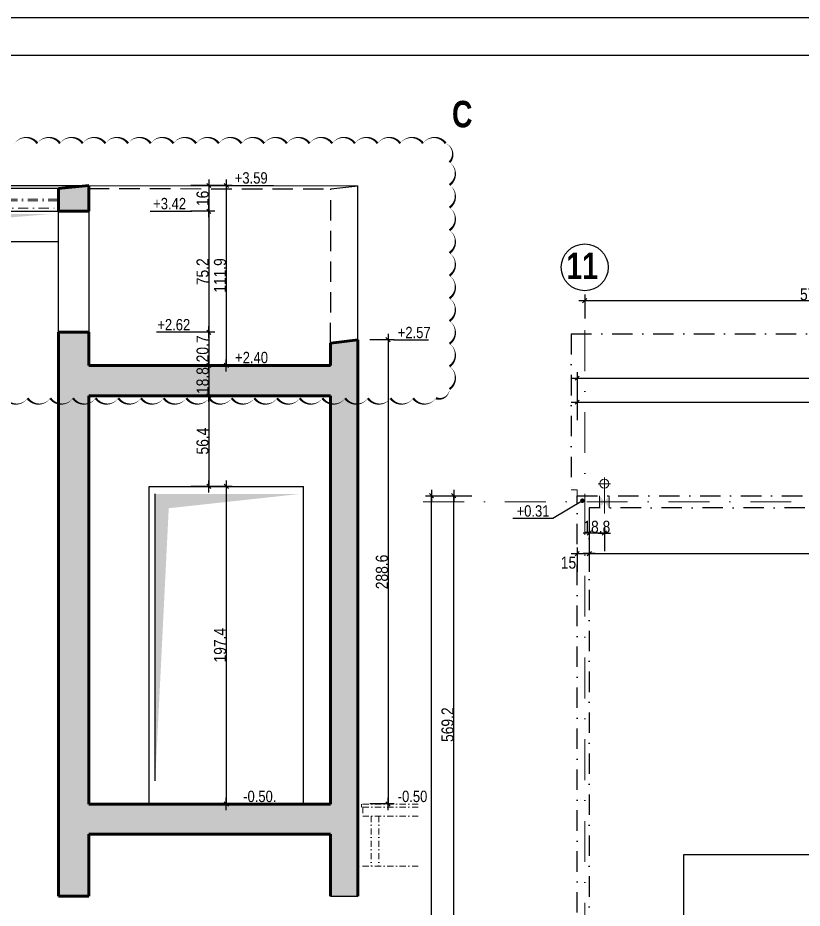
# Model space of a CAD drawing. Header units: millimetres. Extents: x 27344 to 33753, y -41751 to -37578.
# Drawn here: x 30534 to 31509, y -38685 to -37578 of the extents above; entities that cross this region are included whole.
import ezdxf
from ezdxf.enums import TextEntityAlignment as Align

# ---------------------------------------------------------------- set-up
doc = ezdxf.new("R2010")
doc.units = ezdxf.units.MM
doc.linetypes.add('CACHEX2', pattern=[19.05, 12.7, -6.35])
doc.linetypes.add('TIRETPTX2', pattern=[50.8, 25.4, -12.7, 0, -12.7])
for name, color, linetype in [('01-Cad  2', 1, 'Continuous'), ('01_cote_gen', 4, 'Continuous'), ('01_linteaux', 2, 'Continuous'), ('01_murs_sup', 2, 'CACHEX2'), ('01_poch_BN', 9, 'Continuous'), ('01_poch_murs', 253, 'Continuous'), ('01_resv', 32, 'Continuous'), ('01_texte', 230, 'Continuous'), ('AA_COTES', 2, 'Continuous')]:
    doc.layers.add(name, color=color, linetype=linetype)
doc.layers.add('01_murs_coup', color=5, linetype='Continuous', lineweight=60)
doc.layers.add('01_tram_axes', color=2, linetype='TIRETPTX2', lineweight=9)
doc.styles.add('ARIAL NA', font='ARIALN.TTF')
doc.styles.add('impact', font='impact.ttf')
doc.styles.add('STYLE2', font='ARIALN.TTF')
doc.dimstyles.new('JB25', dxfattribs={"dimscale": 0.1, "dimtxt": 150, "dimasz": 15, "dimexe": 0.1, "dimexo": 0.1, "dimgap": 0.09, "dimtad": 1, "dimdec": 1, "dimlfac": 0.5, "dimdsep": 46, "dimtxsty": 'STYLE2', "dimblk1": 'BOND_G', "dimblk2": 'BOND_D', "dimsah": 1, "dimcen": 1.5, "dimdle": 0.01, "dimse1": 1, "dimse2": 1, "dimclrd": 4, "dimclre": 2, "dimclrt": 6, "dimazin": 2, "dimtfac": 2.333333, "dimtdec": 1, "dimtix": 1, "dimtmove": 2, "dimatfit": 3, "dimldrblk": 'BOND_G', "dimfxl": 1, "dimtolj": 1, "dimtzin": 0, "dimarcsym": 0})
doc.dimstyles.new('JB50', dxfattribs={"dimscale": 0.1, "dimtxt": 150, "dimasz": 15, "dimexe": 0.1, "dimexo": 0.1, "dimgap": 0.09, "dimtad": 1, "dimdec": 1, "dimdsep": 46, "dimtxsty": 'STYLE2', "dimblk1": 'BOND_G', "dimblk2": 'BOND_D', "dimsah": 1, "dimcen": 1.5, "dimdle": 0.01, "dimse1": 1, "dimse2": 1, "dimclrd": 4, "dimclre": 2, "dimclrt": 6, "dimazin": 2, "dimtfac": 2.333333, "dimtdec": 1, "dimtix": 1, "dimtmove": 2, "dimatfit": 3, "dimldrblk": 'BOND_G', "dimfxl": 1, "dimtolj": 1, "dimtzin": 0, "dimarcsym": 0})

# ---------------------------------------------------------------- blocks, each defined once
blk = doc.blocks.new('BOND_G')
at = {"layer": 'AA_COTES', "color": 0}
for p, q in [((0, -5), (0, 15)), ((5, 0), (-5, 0)), ((1.77, 1.77), (-1.77, -1.77))]:
    blk.add_line(p, q, dxfattribs=at)
blk = doc.blocks.new('BOND_D')
at = {"layer": 'AA_COTES', "color": 0}
for p, q in [((5, 0), (-5, 0)), ((-1.77, -1.77), (1.77, 1.77)), ((0, 5), (0, -15))]:
    blk.add_line(p, q, dxfattribs=at)
blk = doc.blocks.new('*D3479')
at = {"layer": '01_cote_gen', "color": 4, "lineweight": -2, "ltscale": 0.1, "transparency": 16777216}
blk.add_line((31230.9, -38055.4), (32528.9, -38055.4), dxfattribs=at)
at = {"layer": 'Defpoints', "color": 0, "ltscale": 0.1, "transparency": 16777216}
for p in [(32530.4, -38055.4), (31229.4, -38085.2), (32530.4, -38085.2)]:
    blk.add_point(p, dxfattribs=at)
at = {"layer": '01_cote_gen', "color": 4, "lineweight": -2, "ltscale": 0.1, "transparency": 16777216, "xscale": 1.5, "yscale": 1.5, "zscale": 1.5, "rotation": 180}
blk.add_blockref('BOND_G', (31229.4, -38055.4), dxfattribs=at)
at = {"layer": '01_cote_gen', "color": 4, "lineweight": -2, "ltscale": 0.1, "transparency": 16777216, "xscale": 1.5, "yscale": 1.5, "zscale": 1.5}
blk.add_blockref('BOND_D', (32530.4, -38055.4), dxfattribs=at)
at = {"layer": '01_cote_gen', "color": 6, "ltscale": 0.1, "transparency": 16777216, "insert": (31879.9, -38047.8), "char_height": 15, "attachment_point": 5, "style": 'STYLE2'}
blk.add_mtext('\\A1;1301', dxfattribs=at)
blk = doc.blocks.new('*D3481')
at = {"layer": '01_cote_gen', "color": 4, "lineweight": -2, "ltscale": 0.1, "transparency": 16777216}
blk.add_line((31230.9, -38025.6), (33507.4, -38025.6), dxfattribs=at)
at = {"layer": 'Defpoints', "color": 0, "ltscale": 0.1, "transparency": 16777216}
for p in [(33508.9, -38025.6), (31229.4, -38048.4), (33508.9, -38048.4)]:
    blk.add_point(p, dxfattribs=at)
at = {"layer": '01_cote_gen', "color": 4, "lineweight": -2, "ltscale": 0.1, "transparency": 16777216, "xscale": 1.5, "yscale": 1.5, "zscale": 1.5, "rotation": 180}
blk.add_blockref('BOND_G', (31229.4, -38025.6), dxfattribs=at)
at = {"layer": '01_cote_gen', "color": 4, "lineweight": -2, "ltscale": 0.1, "transparency": 16777216, "xscale": 1.5, "yscale": 1.5, "zscale": 1.5}
blk.add_blockref('BOND_D', (33508.9, -38025.6), dxfattribs=at)
at = {"layer": '01_cote_gen', "color": 6, "ltscale": 0.1, "transparency": 16777216, "insert": (32369.2, -38017.9), "char_height": 15, "attachment_point": 5, "style": 'STYLE2'}
blk.add_mtext('\\A1;2279.5', dxfattribs=at)
blk = doc.blocks.new('*D3493')
at = {"layer": '01_cote_gen', "color": 4, "lineweight": -2, "ltscale": 0.1, "transparency": 16777216}
blk.add_line((31076, -38739.5), (31076, -38173.3), dxfattribs=at)
at = {"layer": 'Defpoints', "color": 0, "ltscale": 0.1, "transparency": 16777216}
for p in [(31076, -38171.8), (31363, -38171.8), (31285.5, -38741)]:
    blk.add_point(p, dxfattribs=at)
at = {"layer": '01_cote_gen', "color": 4, "lineweight": -2, "ltscale": 0.1, "transparency": 16777216, "xscale": 1.5, "yscale": 1.5, "zscale": 1.5}
for name, p, rotation in [('BOND_D', (31076, -38171.8), 90), ('BOND_G', (31076, -38741), 270)]:
    blk.add_blockref(name, p, dxfattribs=dict(at, rotation=rotation))
at = {"layer": '01_cote_gen', "color": 6, "ltscale": 0.1, "transparency": 16777216, "insert": (31068.3, -38456.4), "char_height": 15, "attachment_point": 5, "rotation": 90, "style": 'STYLE2'}
blk.add_mtext('\\A1;569.2', dxfattribs=at)
blk = doc.blocks.new('*D3497')
at = {"layer": '01_cote_gen', "color": 4, "lineweight": -2, "ltscale": 0.1, "transparency": 16777216}
blk.add_line((31230.9, -38243.7), (31242.9, -38243.7), dxfattribs=at)
at = {"layer": 'Defpoints', "color": 0, "ltscale": 0.1, "transparency": 16777216}
for p in [(31244.4, -38243.7), (31229.4, -38274), (31244.4, -38274)]:
    blk.add_point(p, dxfattribs=at)
at = {"layer": '01_cote_gen', "color": 4, "lineweight": -2, "ltscale": 0.1, "transparency": 16777216, "xscale": 1.5, "yscale": 1.5, "zscale": 1.5, "rotation": 180}
blk.add_blockref('BOND_G', (31229.4, -38243.7), dxfattribs=at)
at = {"layer": '01_cote_gen', "color": 4, "lineweight": -2, "ltscale": 0.1, "transparency": 16777216, "xscale": 1.5, "yscale": 1.5, "zscale": 1.5}
blk.add_blockref('BOND_D', (31244.4, -38243.7), dxfattribs=at)
at = {"layer": '01_cote_gen', "color": 6, "ltscale": 0.1, "transparency": 16777216, "insert": (31218.6, -38255), "char_height": 15, "attachment_point": 5, "style": 'STYLE2'}
blk.add_mtext('\\A1;15', dxfattribs=at)
blk = doc.blocks.new('*D3498')
at = {"layer": '01_cote_gen', "color": 4, "lineweight": -2, "ltscale": 0.1, "transparency": 16777216}
blk.add_line((31245.9, -38243.7), (32513.8, -38243.7), dxfattribs=at)
at = {"layer": 'Defpoints', "color": 0, "ltscale": 0.1, "transparency": 16777216}
for p in [(32515.3, -38243.7), (32515.3, -38255), (31244.4, -38274)]:
    blk.add_point(p, dxfattribs=at)
at = {"layer": '01_cote_gen', "color": 4, "lineweight": -2, "ltscale": 0.1, "transparency": 16777216, "xscale": 1.5, "yscale": 1.5, "zscale": 1.5, "rotation": 180}
blk.add_blockref('BOND_G', (31244.4, -38243.7), dxfattribs=at)
at = {"layer": '01_cote_gen', "color": 4, "lineweight": -2, "ltscale": 0.1, "transparency": 16777216, "xscale": 1.5, "yscale": 1.5, "zscale": 1.5}
blk.add_blockref('BOND_D', (32515.3, -38243.7), dxfattribs=at)
at = {"layer": '01_cote_gen', "color": 6, "ltscale": 0.1, "transparency": 16777216, "insert": (31879.9, -38236), "char_height": 15, "attachment_point": 5, "style": 'STYLE2'}
blk.add_mtext('\\A1;1270.9', dxfattribs=at)
blk = doc.blocks.new('*D3626')
at = {"layer": '01_cote_gen', "color": 4, "lineweight": -2, "ltscale": 0.1, "transparency": 16777216}
for p, q in [((31242.9, -38218.2), (31241.4, -38218.2)), ((31263.2, -38218.2), (31244.4, -38218.2)), ((31264.7, -38218.2), (31266.2, -38218.2))]:
    blk.add_line(p, q, dxfattribs=at)
at = {"layer": 'Defpoints', "color": 0, "ltscale": 0.1, "transparency": 16777216}
for p in [(31244.4, -38198.1), (31263.2, -38194), (31244.4, -38218.2)]:
    blk.add_point(p, dxfattribs=at)
at = {"layer": '01_cote_gen', "color": 4, "lineweight": -2, "ltscale": 0.1, "transparency": 16777216, "xscale": 1.5, "yscale": 1.5, "zscale": 1.5}
blk.add_blockref('BOND_D', (31244.4, -38218.2), dxfattribs=at)
at = {"layer": '01_cote_gen', "color": 4, "lineweight": -2, "ltscale": 0.1, "transparency": 16777216, "xscale": 1.5, "yscale": 1.5, "zscale": 1.5, "rotation": 180}
blk.add_blockref('BOND_G', (31263.2, -38218.2), dxfattribs=at)
at = {"layer": '01_cote_gen', "color": 6, "ltscale": 0.1, "transparency": 16777216, "insert": (31253.8, -38210.5), "char_height": 15, "attachment_point": 5, "style": 'STYLE2'}
blk.add_mtext('\\A1;18.8', dxfattribs=at)
blk = doc.blocks.new('*D3509')
at = {"layer": '01_cote_gen', "color": 4, "lineweight": -2, "ltscale": 0.1, "transparency": 16777216}
blk.add_line((31048.3, -40716.8), (31048.3, -38173.3), dxfattribs=at)
at = {"layer": 'Defpoints', "color": 0, "ltscale": 0.1, "transparency": 16777216}
for p in [(31048.3, -38171.8), (31097.1, -38171.8), (31097.1, -40718.3)]:
    blk.add_point(p, dxfattribs=at)
at = {"layer": '01_cote_gen', "color": 4, "lineweight": -2, "ltscale": 0.1, "transparency": 16777216, "xscale": 1.5, "yscale": 1.5, "zscale": 1.5}
for name, p, rotation in [('BOND_D', (31048.3, -38171.8), 90), ('BOND_G', (31048.3, -40718.3), 270)]:
    blk.add_blockref(name, p, dxfattribs=dict(at, rotation=rotation))
at = {"layer": '01_cote_gen', "color": 6, "ltscale": 0.1, "transparency": 16777216, "insert": (31040.6, -39445), "char_height": 15, "attachment_point": 5, "rotation": 90, "style": 'STYLE2'}
blk.add_mtext('\\A1;2546.5', dxfattribs=at)
blk = doc.blocks.new('*D3550')
at = {"layer": '01_cote_gen', "color": 4, "lineweight": -2, "ltscale": 0.1, "transparency": 16777216}
blk.add_line((30793.2, -38161.7), (30793.2, -38553.5), dxfattribs=at)
at = {"layer": 'Defpoints', "color": 0, "ltscale": 0.1, "transparency": 16777216}
for p in [(30772, -38160.2), (30772, -38555), (30793.2, -38555)]:
    blk.add_point(p, dxfattribs=at)
at = {"layer": '01_cote_gen', "color": 4, "lineweight": -2, "ltscale": 0.1, "transparency": 16777216, "xscale": 1.5, "yscale": 1.5, "zscale": 1.5}
for name, p, rotation in [('BOND_G', (30793.2, -38160.2), 90), ('BOND_D', (30793.2, -38555), 270)]:
    blk.add_blockref(name, p, dxfattribs=dict(at, rotation=rotation))
at = {"layer": '01_cote_gen', "color": 6, "ltscale": 0.1, "transparency": 16777216, "insert": (30785.5, -38357.6), "char_height": 15, "attachment_point": 5, "rotation": 90, "style": 'STYLE2'}
blk.add_mtext('\\A1;197.4', dxfattribs=at)
blk = doc.blocks.new('*D3560')
at = {"layer": '01_cote_gen', "color": 4, "lineweight": -2, "transparency": 16777216}
blk.add_line((31240.3, -37929.1), (31815.4, -37929.1), dxfattribs=at)
at = {"layer": 'Defpoints', "color": 0, "transparency": 16777216}
for p in [(31238.8, -37886.9), (31816.9, -37908.3), (31816.9, -37929.1)]:
    blk.add_point(p, dxfattribs=at)
at = {"layer": '01_cote_gen', "color": 4, "lineweight": -2, "transparency": 16777216, "xscale": 1.5, "yscale": 1.5, "zscale": 1.5, "rotation": 180}
blk.add_blockref('BOND_G', (31238.8, -37929.1), dxfattribs=at)
at = {"layer": '01_cote_gen', "color": 4, "lineweight": -2, "transparency": 16777216, "xscale": 1.5, "yscale": 1.5, "zscale": 1.5}
blk.add_blockref('BOND_D', (31816.9, -37929.1), dxfattribs=at)
at = {"layer": '01_cote_gen', "color": 6, "transparency": 16777216, "insert": (31527.9, -37921.4), "char_height": 15, "attachment_point": 5, "style": 'STYLE2'}
blk.add_mtext('\\A1;578.1', dxfattribs=at)
blk = doc.blocks.new('*D3594')
at = {"layer": '01_cote_gen', "color": 4, "lineweight": -2, "ltscale": 0.1, "transparency": 16777216}
blk.add_line((30771.5, -38011.3), (30771.5, -38045.9), dxfattribs=at)
at = {"layer": 'Defpoints', "color": 0, "ltscale": 0.1, "transparency": 16777216}
for p in [(30732.8, -38009.8), (30732.8, -38047.4), (30771.5, -38047.4)]:
    blk.add_point(p, dxfattribs=at)
at = {"layer": '01_cote_gen', "color": 4, "lineweight": -2, "ltscale": 0.1, "transparency": 16777216, "xscale": 1.5, "yscale": 1.5, "zscale": 1.5}
for name, p, rotation in [('BOND_G', (30771.5, -38009.8), 90), ('BOND_D', (30771.5, -38047.4), 270)]:
    blk.add_blockref(name, p, dxfattribs=dict(at, rotation=rotation))
at = {"layer": '01_cote_gen', "color": 6, "ltscale": 0.1, "transparency": 16777216, "insert": (30763.8, -38028.6), "char_height": 15, "attachment_point": 5, "rotation": 90, "style": 'STYLE2'}
blk.add_mtext('\\A1;18.8', dxfattribs=at)
blk = doc.blocks.new('*D3595')
at = {"layer": '01_cote_gen', "color": 4, "lineweight": -2, "ltscale": 0.1, "transparency": 16777216}
blk.add_line((30771.5, -38048.9), (30771.5, -38158.7), dxfattribs=at)
at = {"layer": 'Defpoints', "color": 0, "ltscale": 0.1, "transparency": 16777216}
for p in [(30731.6, -38047.4), (30751.5, -38160.2), (30771.5, -38160.2)]:
    blk.add_point(p, dxfattribs=at)
at = {"layer": '01_cote_gen', "color": 4, "lineweight": -2, "ltscale": 0.1, "transparency": 16777216, "xscale": 1.5, "yscale": 1.5, "zscale": 1.5}
for name, p, rotation in [('BOND_G', (30771.5, -38047.4), 90), ('BOND_D', (30771.5, -38160.2), 270)]:
    blk.add_blockref(name, p, dxfattribs=dict(at, rotation=rotation))
at = {"layer": '01_cote_gen', "color": 6, "ltscale": 0.1, "transparency": 16777216, "insert": (30763.8, -38103.8), "char_height": 15, "attachment_point": 5, "rotation": 90, "style": 'STYLE2'}
blk.add_mtext('\\A1;56.4', dxfattribs=at)
blk = doc.blocks.new('*D3750')
at = {"layer": '01_cote_gen', "color": 4, "lineweight": -2, "ltscale": 0.1, "transparency": 16777216}
blk.add_line((30793.2, -37787.6), (30793.2, -38008.3), dxfattribs=at)
at = {"layer": 'Defpoints', "color": 0, "ltscale": 0.1, "transparency": 16777216}
for p in [(30622.1, -37786.1), (30700.5, -38009.8), (30793.2, -38009.8)]:
    blk.add_point(p, dxfattribs=at)
at = {"layer": '01_cote_gen', "color": 4, "lineweight": -2, "ltscale": 0.1, "transparency": 16777216, "xscale": 1.5, "yscale": 1.5, "zscale": 1.5}
for name, p, rotation in [('BOND_G', (30793.2, -37786.1), 90), ('BOND_D', (30793.2, -38009.8), 270)]:
    blk.add_blockref(name, p, dxfattribs=dict(at, rotation=rotation))
at = {"layer": '01_cote_gen', "color": 6, "ltscale": 0.1, "transparency": 16777216, "insert": (30785.5, -37898), "char_height": 15, "attachment_point": 5, "rotation": 90, "style": 'STYLE2'}
blk.add_mtext('\\A1;111.9', dxfattribs=at)
blk = doc.blocks.new('*D3751')
at = {"layer": '01_cote_gen', "color": 4, "lineweight": -2, "ltscale": 0.1, "transparency": 16777216}
blk.add_line((30771.5, -37787.6), (30771.5, -37816.6), dxfattribs=at)
at = {"layer": 'Defpoints', "color": 0, "ltscale": 0.1, "transparency": 16777216}
for p in [(30622.1, -37786.1), (30584.5, -37818.1), (30771.5, -37818.1)]:
    blk.add_point(p, dxfattribs=at)
at = {"layer": '01_cote_gen', "color": 4, "lineweight": -2, "ltscale": 0.1, "transparency": 16777216, "xscale": 1.5, "yscale": 1.5, "zscale": 1.5}
for name, p, rotation in [('BOND_G', (30771.5, -37786.1), 90), ('BOND_D', (30771.5, -37818.1), 270)]:
    blk.add_blockref(name, p, dxfattribs=dict(at, rotation=rotation))
at = {"layer": '01_cote_gen', "color": 6, "ltscale": 0.1, "transparency": 16777216, "insert": (30763.8, -37802.1), "char_height": 15, "attachment_point": 5, "rotation": 90, "style": 'STYLE2'}
blk.add_mtext('\\A1;16', dxfattribs=at)
blk = doc.blocks.new('*D3752')
at = {"layer": '01_cote_gen', "color": 4, "lineweight": -2, "ltscale": 0.1, "transparency": 16777216}
blk.add_line((30994.3, -37979.4), (30994.3, -38553.5), dxfattribs=at)
at = {"layer": 'Defpoints', "color": 0, "ltscale": 0.1, "transparency": 16777216}
for p in [(30956.8, -37977.9), (30922.9, -38555), (30994.3, -38555)]:
    blk.add_point(p, dxfattribs=at)
at = {"layer": '01_cote_gen', "color": 4, "lineweight": -2, "ltscale": 0.1, "transparency": 16777216, "xscale": 1.5, "yscale": 1.5, "zscale": 1.5}
for name, p, rotation in [('BOND_G', (30994.3, -37977.9), 90), ('BOND_D', (30994.3, -38555), 270)]:
    blk.add_blockref(name, p, dxfattribs=dict(at, rotation=rotation))
at = {"layer": '01_cote_gen', "color": 6, "ltscale": 0.1, "transparency": 16777216, "insert": (30986.7, -38266.5), "char_height": 15, "attachment_point": 5, "rotation": 90, "style": 'STYLE2'}
blk.add_mtext('\\A1;288.6', dxfattribs=at)
blk = doc.blocks.new('*D3766')
at = {"layer": '01_cote_gen', "color": 4, "lineweight": -2, "ltscale": 0.1, "transparency": 16777216}
blk.add_line((30771.5, -37819.6), (30771.5, -37967), dxfattribs=at)
at = {"layer": 'Defpoints', "color": 0, "ltscale": 0.1, "transparency": 16777216}
for p in [(30750.3, -37818.1), (30622.1, -37968.5), (30771.5, -37968.5)]:
    blk.add_point(p, dxfattribs=at)
at = {"layer": '01_cote_gen', "color": 4, "lineweight": -2, "ltscale": 0.1, "transparency": 16777216, "xscale": 1.5, "yscale": 1.5, "zscale": 1.5}
for name, p, rotation in [('BOND_G', (30771.5, -37818.1), 90), ('BOND_D', (30771.5, -37968.5), 270)]:
    blk.add_blockref(name, p, dxfattribs=dict(at, rotation=rotation))
at = {"layer": '01_cote_gen', "color": 6, "ltscale": 0.1, "transparency": 16777216, "insert": (30763.8, -37893.3), "char_height": 15, "attachment_point": 5, "rotation": 90, "style": 'STYLE2'}
blk.add_mtext('\\A1;75.2', dxfattribs=at)
blk = doc.blocks.new('*D3611')
at = {"layer": '01_poch_murs', "color": 4, "lineweight": -2, "ltscale": 0.1, "transparency": 16777216}
blk.add_line((30771.5, -37970), (30771.5, -38008.3), dxfattribs=at)
at = {"layer": 'Defpoints', "color": 0, "ltscale": 0.1, "transparency": 16777216}
for p in [(30758.6, -37968.5), (30758.6, -38009.8), (30771.5, -38009.8)]:
    blk.add_point(p, dxfattribs=at)
at = {"layer": '01_poch_murs', "color": 4, "lineweight": -2, "ltscale": 0.1, "transparency": 16777216, "xscale": 1.5, "yscale": 1.5, "zscale": 1.5}
for name, p, rotation in [('BOND_G', (30771.5, -37968.5), 90), ('BOND_D', (30771.5, -38009.8), 270)]:
    blk.add_blockref(name, p, dxfattribs=dict(at, rotation=rotation))
at = {"layer": '01_poch_murs', "color": 6, "ltscale": 0.1, "transparency": 16777216, "insert": (30763.8, -37989.2), "char_height": 15, "attachment_point": 5, "rotation": 90, "style": 'STYLE2'}
blk.add_mtext('\\A1;20.7', dxfattribs=at)

msp = doc.modelspace()

# ---------------------------------------------------------------- hatches: boundary and pattern name
at = {"layer": '01_poch_BN', "ltscale": 0.1}
h = msp.add_hatch(color=256, dxfattribs=at)
h.dxf.hatch_style = 1
h.paths.add_polyline_path([(30202.89, -37855.69), (30165.29, -37855.69), (30165.29, -37878.25), (30102.09, -37878.25), (30102.09, -37915.85), (30165.29, -37915.85), (30165.29, -37973.09), (30202.89, -37973.09)])
h.paths.add_polyline_path([(30202.89, -37789.89), (30165.29, -37786.13), (30165.29, -37818.09), (30202.89, -37818.09)])
h.paths.add_polyline_path([(30622.13, -37786.13), (30584.53, -37789.89), (30584.53, -37818.09), (30622.13, -37818.09)])
h.paths.add_polyline_path([(30622.13, -37968.49), (30584.53, -37968.49), (30584.53, -38669.73), (30622.13, -38669.73), (30622.13, -38592.65), (30922.93, -38592.65), (30922.93, -38669.73), (30956.77, -38669.73), (30956.77, -37977.89), (30922.93, -37982.12), (30922.93, -38009.85), (30622.13, -38009.85)])
h.paths.add_polyline_path([(30622.13, -38047.45), (30922.93, -38047.45), (30922.93, -38555.05), (30622.13, -38555.05)], flags=16)
h.paths.add_polyline_path([(30622.13, -38669.73), (30622.13, -38682.57), (30609.78, -38682.57), (30622.13, -38682.57)])
h.paths.add_polyline_path([(30407.81, -37968.49), (30370.21, -37968.49), (30370.21, -38669.73), (30407.81, -38669.73)])

# ---------------------------------------------------------------- linework, layer by layer
at = {"layer": '01-Cad  2'}
for p, q in [((33752.9, -37577.58), (27343.51, -37577.58)), ((33705.9, -37624.58), (27390.51, -37624.58))]:
    msp.add_line(p, q, dxfattribs=at)
at = {"layer": '01_linteaux', "ltscale": 0.1}
for p, q in [((30165.29, -37786.13), (30622.13, -37786.13)), ((30584.53, -37789.89), (30202.89, -37789.89)), ((30622.13, -37786.13), (30956.77, -37786.41)), ((30923.09, -37790.14), (30956.77, -37786.41)), ((30956.77, -37977.89), (30956.77, -37786.41)), ((30202.89, -37818.09), (30584.53, -37818.09)), ((30584.53, -37968.49), (30584.53, -37818.09)), ((30622.13, -37818.09), (30622.13, -37968.49)), ((30202.89, -37855.69), (30584.53, -37855.69)), ((30697.33, -38555.05), (30697.33, -38160.25)), ((30697.33, -38160.25), (30889.09, -38160.25)), ((30889.09, -38555.05), (30889.09, -38160.25))]:
    msp.add_line(p, q, dxfattribs=at)
at = {"layer": '01_linteaux', "linetype": 'TIRETPTX2'}
for p, q in [((31221.89, -37970.66), (31221.89, -38164.3)), ((31221.89, -37970.66), (33677.17, -37970.66)), ((31229.41, -38740.97), (31229.41, -38171.8)), ((31229.41, -38171.8), (32530.37, -38171.8)), ((32530.37, -38186.84), (31244.45, -38186.84)), ((31244.45, -38186.84), (31244.45, -38740.97))]:
    msp.add_line(p, q, dxfattribs=at)
at = {"layer": '01_linteaux', "lineweight": 0}
for p, q in [((31255.58, -38156.78), (31270.91, -38156.78)), ((31221.89, -38164.3), (31229.41, -38164.3)), ((31229.41, -38171.82), (31229.41, -38164.3))]:
    msp.add_line(p, q, dxfattribs=at)
msp.add_circle((31263.25, -38156.78), 5.64, dxfattribs=at)
at = {"layer": '01_murs_coup'}
for p, q in [((30584.53, -37789.89), (30622.13, -37786.13)), ((30584.53, -37789.89), (30584.53, -37818.09)), ((30622.13, -37786.13), (30622.13, -37818.09)), ((30584.53, -37818.09), (30622.13, -37818.09)), ((30584.53, -37968.49), (30584.53, -38669.73)), ((30622.13, -37968.49), (30584.53, -37968.49)), ((30622.13, -37968.49), (30622.13, -38009.85)), ((30956.77, -37977.89), (30922.93, -37982.12)), ((30956.77, -37977.89), (30926.69, -37981.65)), ((30956.77, -38669.73), (30956.77, -37977.89)), ((30922.93, -38009.85), (30922.93, -37982.12)), ((30622.13, -38009.85), (30922.93, -38009.85)), ((30622.13, -38047.45), (30622.13, -38555.05)), ((30622.13, -38047.45), (30922.93, -38047.45)), ((30922.93, -38555.05), (30922.93, -38047.45)), ((30622.13, -38555.05), (30922.93, -38555.05)), ((30622.13, -38592.65), (30622.13, -38669.73)), ((30622.13, -38592.65), (30922.93, -38592.65)), ((30922.93, -38669.73), (30922.93, -38592.65)), ((30584.53, -38669.73), (30622.13, -38669.73))]:
    msp.add_line(p, q, dxfattribs=at)
at = {"layer": '01_murs_sup', "ltscale": 2}
for p in [(30622.13, -37789.89), (30922.93, -37982.12)]:
    msp.add_line(p, (30923.09, -37790.14), dxfattribs=at)
at = {"layer": '01_poch_BN', "ltscale": 0.1}
msp.add_line((30922.93, -38669.73), (30956.77, -38669.73), dxfattribs=at)
at = {"layer": '01_resv', "lineweight": 0}
for p, q in [((31263.25, -38149.12), (31263.25, -38194.02)), ((31257.14, -38171.8), (31257.14, -38186.84)), ((31269.36, -38171.8), (31269.36, -38186.84))]:
    msp.add_line(p, q, dxfattribs=at)
at = {"layer": '01_resv', "color": 253}
msp.add_line((30704.86, -38526.23), (30704.86, -38169.46), dxfattribs=at)
for points in [[(30207.24, -37821.56), (30574.8, -37821.56), (30207.33, -37852.26)], [(30704.86, -38526.23), (30704.86, -38169.46), (30721.67, -38187.32)], [(30704.86, -38169.46), (30885.64, -38169.46), (30721.67, -38187.32)]]:
    msp.add_solid(points, dxfattribs=at)
at = {"layer": '01_resv', "lineweight": 0}
msp.add_solid([(31257.14, -38186.84), (31257.14, -38171.8), (31269.36, -38171.8), (31269.36, -38186.84)], dxfattribs=at)
at = {"layer": '01_texte'}
for p, q in [((30800.2, -37786.13), (30851.76, -37786.13)), ((30698.76, -37818.09), (30750.32, -37818.09)), ((30750.32, -37968.49), (30706.25, -37968.49)), ((31001.39, -37977.89), (31044.49, -37977.89)), ((31235.9, -38177.94), (31199.06, -38200.17)), ((31199.06, -38200.17), (31149.39, -38200.17)), ((31362.19, -39604.66), (31362.19, -38617.66)), ((31362.19, -38617.66), (32758.09, -38617.66))]:
    msp.add_line(p, q, dxfattribs=at)
msp.add_lwpolyline([(30530.12, -37733.7, 0, 2.82, -0.5205671), (30558.32, -37733.7, 0, 2.82, -0.5205671), (30586.52, -37733.7, 0, 2.82, -0.5205671), (30614.72, -37733.7, 0, 2.82, -0.5205671), (30642.92, -37733.7, 0, 2.82, -0.5205671), (30671.12, -37733.7, 0, 2.82, -0.5205671), (30699.32, -37733.7, 0, 2.82, -0.5205671), (30727.52, -37733.7, 0, 2.82, -0.5205671), (30755.72, -37733.7, 0, 2.82, -0.5205671), (30783.92, -37733.7, 0, 2.82, -0.5205671), (30812.12, -37733.7, 0, 2.82, -0.5205671), (30840.32, -37733.7, 0, 2.82, -0.5205671), (30868.52, -37733.7, 0, 2.82, -0.5205671), (30896.72, -37733.7, 0, 2.82, -0.5205671), (30924.92, -37733.7, 0, 2.82, -0.5205671), (30953.12, -37733.7, 0, 2.82, -0.5205671), (30981.32, -37733.7, 0, 2.82, -0.5205671), (31009.52, -37733.7, 0, 2.82, -0.5205671), (31037.72, -37733.7, 0, 2.82, -0.5205671), (31065.92, -37733.7, 0, 2.82, -0.5205671), (31070.67, -37757.16, 0, 2.82, -0.5205671), (31070.67, -37785.36, 0, 2.82, -0.5205671), (31070.67, -37813.56, 0, 2.82, -0.5205671), (31070.67, -37841.76, 0, 2.82, -0.5205671), (31070.67, -37869.96, 0, 2.82, -0.5205671), (31070.67, -37898.16, 0, 2.82, -0.5205671), (31070.67, -37926.36, 0, 2.82, -0.5205671), (31070.67, -37954.56, 0, 2.82, -0.5205671), (31070.67, -37982.76, 0, 2.82, -0.5205671), (31070.67, -38010.96, 0, 2.82, -0.5205671), (31070.67, -38039.16, 0, 2.82, -0.5205671), (31053.78, -38050.47, 0, 2.82, -0.5205671), (31025.58, -38050.47, 0, 2.82, -0.5205671), (30997.38, -38050.47, 0, 2.82, -0.5205671), (30969.18, -38050.47, 0, 2.82, -0.5205671), (30940.98, -38050.47, 0, 2.82, -0.5205671), (30912.78, -38050.47, 0, 2.82, -0.5205671), (30884.58, -38050.47, 0, 2.82, -0.5205671), (30856.38, -38050.47, 0, 2.82, -0.5205671), (30828.18, -38050.47, 0, 2.82, -0.5205671), (30799.98, -38050.47, 0, 2.82, -0.5205671), (30771.78, -38050.47, 0, 2.82, -0.5205671), (30743.58, -38050.47, 0, 2.82, -0.5205671), (30715.38, -38050.47, 0, 2.82, -0.5205671), (30687.18, -38050.47, 0, 2.82, -0.5205671), (30658.98, -38050.47, 0, 2.82, -0.5205671), (30630.78, -38050.47, 0, 2.82, -0.5205671), (30602.58, -38050.47, 0, 2.82, -0.5205671), (30574.38, -38050.47, 0, 2.82, -0.5205671), (30546.18, -38050.47, 0, 2.82, -0.5205671), (30517.98, -38050.47, 0, 2.82, -0.5205671)], format="xyseb", dxfattribs=at)
at = {"layer": '01_texte', "const_width": 2.82}
msp.add_lwpolyline([(31234.49, -38177.94, 1), (31237.31, -38177.94, 1)], format="xyb", close=True, dxfattribs=at)
at = {"layer": '01_texte'}
msp.add_circle((31238.81, -37887.75), 29.12, dxfattribs=at)
at = {"layer": '01_tram_axes', "ltscale": 0.5}
for p, q in [((30584.53, -37803.05), (30202.89, -37803.05)), ((30584.53, -37804.93), (30202.89, -37804.93)), ((30202.89, -37814.33), (30584.53, -37814.33))]:
    msp.add_line(p, q, dxfattribs=at)
at = {"layer": '01_tram_axes', "color": 253, "ltscale": 2}
for p, q in [((31238.81, -40762.75), (31238.81, -37916.88)), ((31037.94, -38179.34), (33640.58, -38179.34))]:
    msp.add_line(p, q, dxfattribs=at)
at = {"layer": '01_tram_axes', "ltscale": 0.3}
for p, q in [((31031.69, -38555.05), (30961.22, -38555.05)), ((30961.22, -38555.05), (30961.22, -38558.81)), ((31031.69, -38558.81), (30961.22, -38558.81)), ((30963.1, -38558.81), (30963.1, -38570.09)), ((31031.69, -38570.09), (30963.1, -38570.09)), ((30973.29, -38570.09), (30973.29, -38632.13)), ((30982.69, -38570.09), (30982.69, -38632.13)), ((31031.69, -38632.13), (30956.77, -38632.13))]:
    msp.add_line(p, q, dxfattribs=at)

# ---------------------------------------------------------------- texts
at = {"layer": '01_texte', "style": 'impact'}
msp.add_text('C', height=32.9, dxfattribs=at).set_placement((31086.51, -37697.28), align=Align.MIDDLE)
at = {"layer": '01_texte', "style": 'ARIAL NA'}
for s, p in [('+3.59', (30803.76, -37783.67)), ('+3.42', (30702.32, -37815.63)), ('+2.62', (30707.49, -37966.19)), ('+2.57', (31006.34, -37975.88)), ('+2.40', (30804.21, -38006.97)), ('+0.31', (31154.08, -38197.74)), ('-0.50.', (30814.23, -38552.59)), ('-0.50', (31006.34, -38552.59))]:
    msp.add_text(s, height=14.1, dxfattribs=at).set_placement(p)
at = {"layer": '01_texte', "style": 'impact'}
msp.add_text('11', height=32.9, dxfattribs=at).set_placement((31235.67, -37885.99), align=Align.MIDDLE_CENTER)

# ---------------------------------------------------------------- dimensions: what is measured, and where the dimension line sits
at = {"layer": '01_cote_gen', "ltscale": 0.1}
for base, p1, p2, dimstyle, picture, middle in [((30771.47, -37818.09), (30622.13, -37786.13), (30584.53, -37818.09), 'JB25', '*D3751', (30763.8, -37802.11)), ((30793.15, -38009.85), (30622.13, -37786.13), (30700.54, -38009.85), 'JB25', '*D3750', (30785.49, -37897.99)), ((30771.47, -37968.49), (30750.32, -37818.09), (30622.13, -37968.49), 'JB25', '*D3766', (30763.8, -37893.29)), ((30994.34, -38555.05), (30956.77, -37977.89), (30922.93, -38555.05), 'JB25', '*D3752', (30986.67, -38266.47)), ((30771.47, -38047.45), (30732.84, -38009.85), (30732.84, -38047.45), 'JB25', '*D3594', (30763.8, -38028.65)), ((30771.47, -38160.25), (30731.59, -38047.45), (30751.53, -38160.25), 'JB25', '*D3595', (30763.8, -38103.85)), ((30793.15, -38555.05), (30772, -38160.25), (30772, -38555.05), 'JB25', '*D3550', (30785.49, -38357.65)), ((31048.29, -38171.8), (31097.14, -40718.28), (31097.14, -38171.8), 'JB50', '*D3509', (31040.63, -39445.04)), ((31075.99, -38171.8), (31285.54, -38740.97), (31362.98, -38171.8), 'JB50', '*D3493', (31068.32, -38456.38))]:
    dim = msp.add_linear_dim(base=base, p1=p1, p2=p2, angle=90, dimstyle=dimstyle, dxfattribs=at)
    dim.commit()
    dim.dimension.update_dxf_attribs({"geometry": picture, "text_midpoint": middle})
at = {"layer": '01_cote_gen'}
dim = msp.add_linear_dim(base=(31816.91, -37929.11), p1=(31238.81, -37886.86), p2=(31816.91, -37908.32), dimstyle='JB50', dxfattribs=at)
dim.commit()
dim.dimension.update_dxf_attribs({"geometry": '*D3560', "text_midpoint": (31527.86, -37921.44)})
at = {"layer": '01_cote_gen', "ltscale": 0.1}
for base, p1, p2, picture, middle in [((33508.91, -38025.56), (31229.41, -38048.38), (33508.91, -38048.38), '*D3481', (32369.16, -38017.89)), ((32530.37, -38055.43), (31229.41, -38085.21), (32530.37, -38085.21), '*D3479', (31879.89, -38047.76)), ((31244.45, -38218.16), (31263.25, -38194.02), (31244.45, -38198.09), '*D3626', (31253.85, -38210.49)), ((32515.33, -38243.66), (31244.45, -38273.99), (32515.33, -38255.03), '*D3498', (31879.89, -38235.99))]:
    dim = msp.add_linear_dim(base=base, p1=p1, p2=p2, dimstyle='JB50', dxfattribs=at)
    dim.commit()
    dim.dimension.update_dxf_attribs({"geometry": picture, "text_midpoint": middle})
dim = msp.add_linear_dim(base=(31244.45, -38243.66), p1=(31229.41, -38273.99), p2=(31244.45, -38273.99), dimstyle='JB50', dxfattribs=at)
dim.commit()
dim.dimension.update_dxf_attribs({"geometry": '*D3497', "text_midpoint": (31218.56, -38254.99), "dimtype": 160})
at = {"layer": '01_poch_murs', "ltscale": 0.1}
dim = msp.add_linear_dim(base=(30771.47, -38009.85), p1=(30758.56, -37968.49), p2=(30758.56, -38009.85), angle=90, dimstyle='JB25', dxfattribs=at)
dim.commit()
dim.dimension.update_dxf_attribs({"geometry": '*D3611', "text_midpoint": (30763.8, -37989.17)})

doc.saveas('drawing.dxf')
